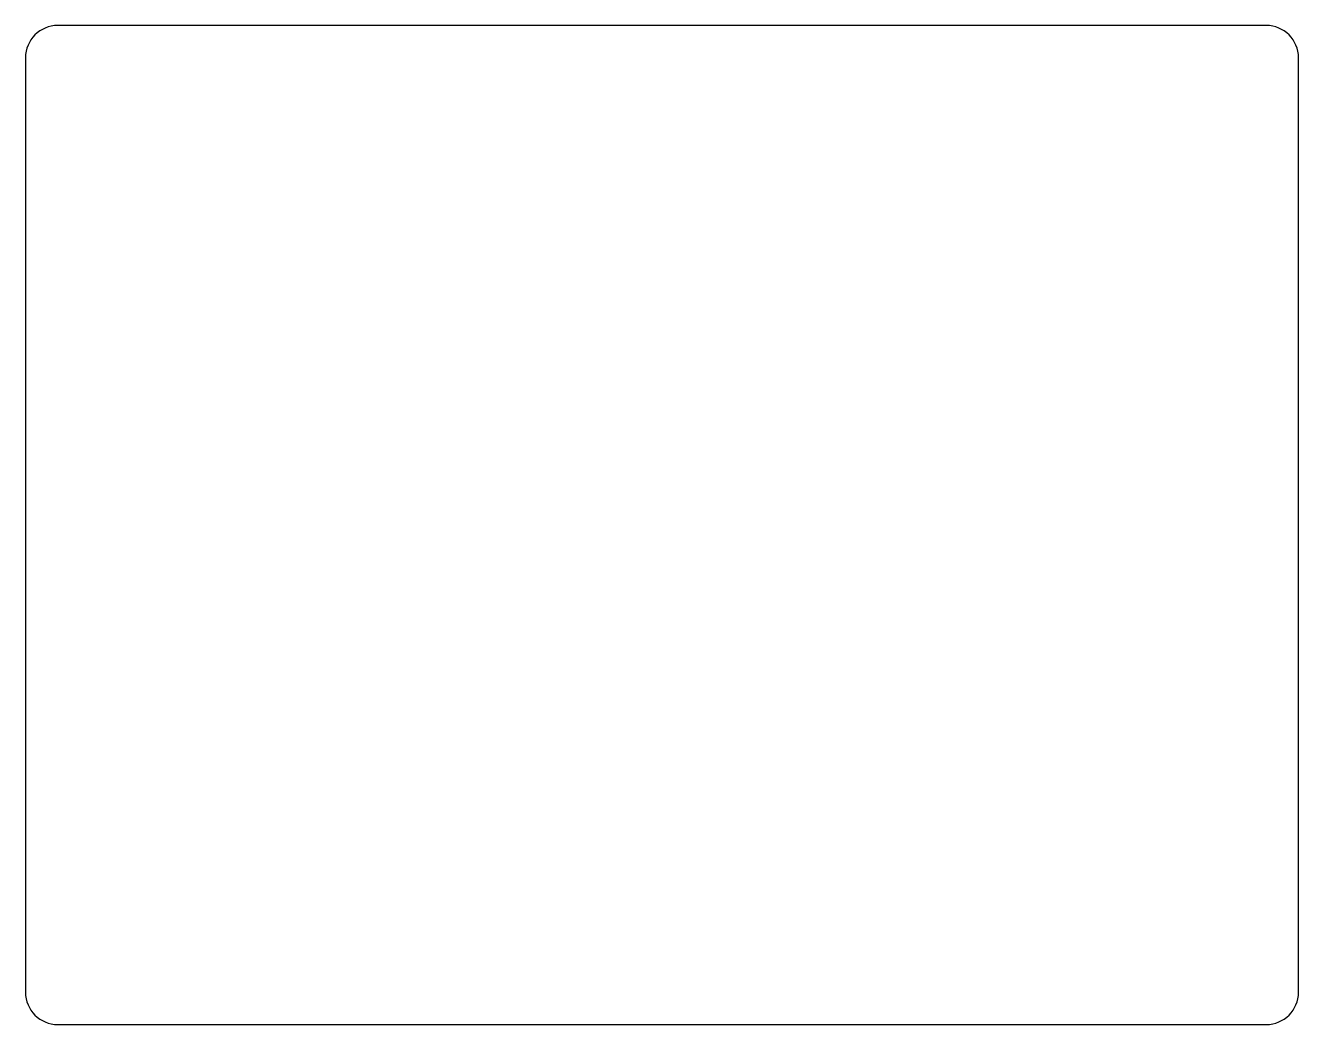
# Model space of a CAD drawing. Header units: millimetres. Extents: x 0 to 118, y 0 to 93.
import ezdxf

# ---------------------------------------------------------------- set-up
doc = ezdxf.new("R2010")
doc.units = ezdxf.units.MM
doc.header["$MEASUREMENT"] = 0
doc.layers.add('DIMENSION', color=4, linetype='Continuous', true_color=0x00ffff)

msp = doc.modelspace()

# ---------------------------------------------------------------- linework, layer by layer
at = {"layer": 'DIMENSION'}
for p, q in [((115, 92.6), (3, 92.6)), ((0, 89.6), (0, 3)), ((118, 3), (118, 89.6)), ((3, 0), (115, 0))]:
    msp.add_line(p, q, dxfattribs=at)
for centre, start, end in [((3, 89.6), 90, 180), ((115, 89.6), 360, 90), ((3, 3), 180, 270), ((115, 3), 270, 0)]:
    msp.add_arc(centre, 3, start, end, dxfattribs=at)

doc.saveas('drawing.dxf')
